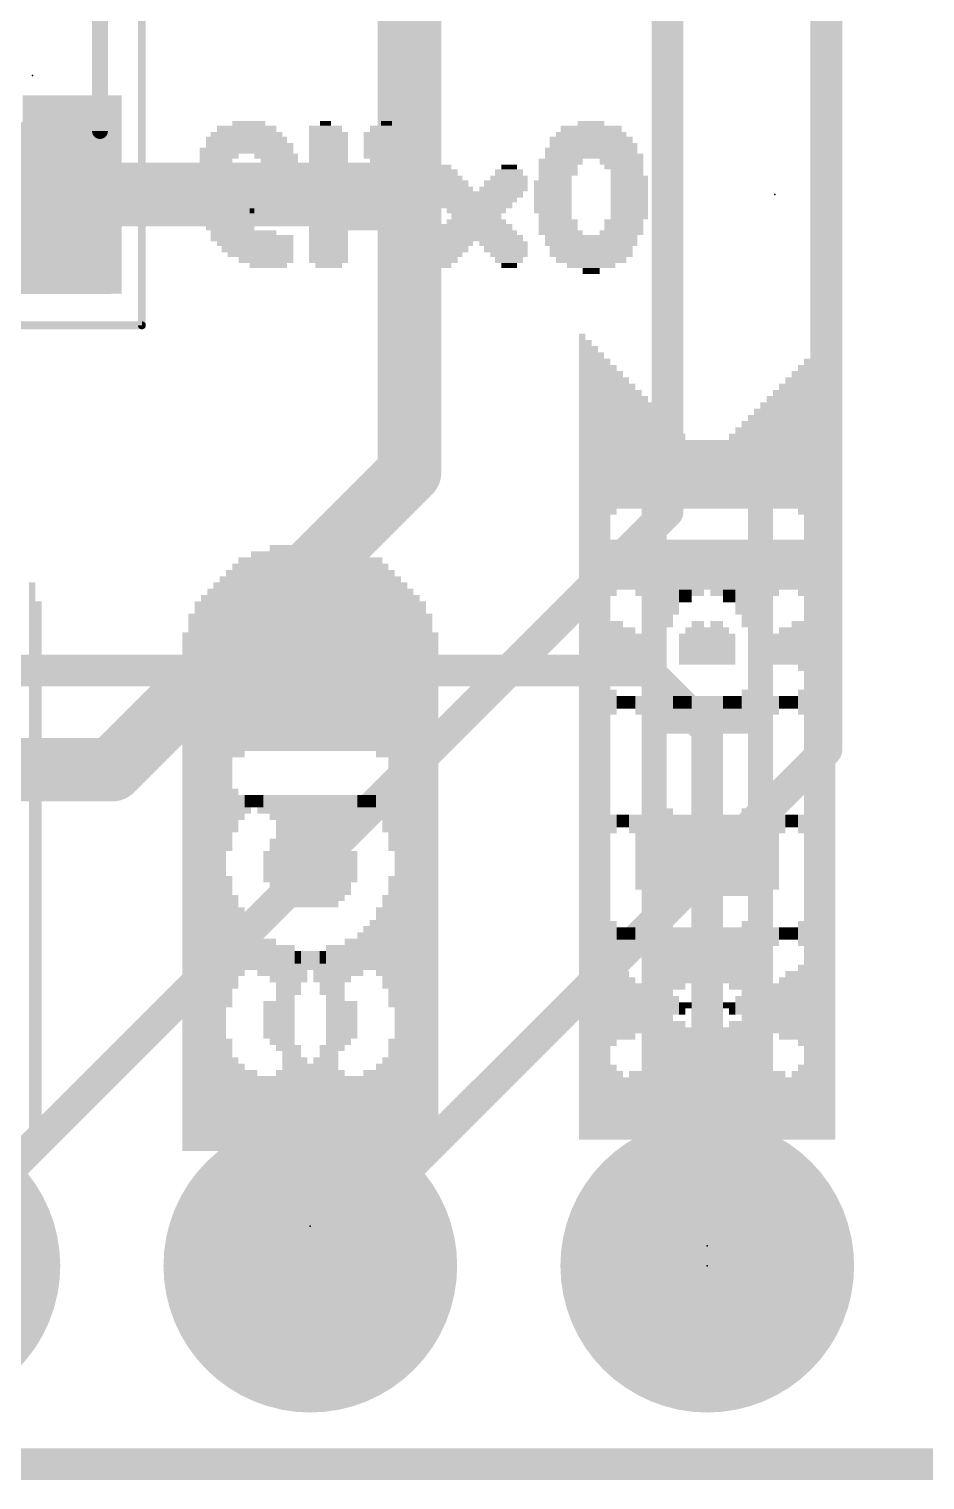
# Model space of a CAD drawing. Extents: x -29.2 to 57.4, y -24.7 to 35.4.
# Drawn here: x 13.44 to 19.17, y -0.1 to 9.19 of the extents above; entities that cross this region are included whole.
import ezdxf

# ---------------------------------------------------------------- set-up
doc = ezdxf.new("R2010")
doc.units = 0
for name, color, linetype in [('1', 12, 'CONTINUOUS'), ('16', 132, 'CONTINUOUS'), ('17', 110, 'CONTINUOUS'), ('20', 31, 'CONTINUOUS'), ('21', 41, 'CONTINUOUS'), ('22', 40, 'CONTINUOUS'), ('23', 53, 'CONTINUOUS'), ('24', 53, 'CONTINUOUS'), ('39', 12, 'CONTINUOUS'), ('51', 53, 'CONTINUOUS')]:
    doc.layers.add(name, color=color, linetype=linetype)

# ---------------------------------------------------------------- blocks, each defined once
blk = doc.blocks.new('RECT')
blk.add_solid([(-0.5, -0.5), (0.5, -0.5), (-0.5, 0.5), (0.5, 0.5)])
blk = doc.blocks.new('ROUNDP')
at = {"const_width": 0.5}
blk.add_lwpolyline([(0, -0.25, 1), (0, 0.25, 1), (0, -0.25)], format="xyb", dxfattribs=at)

msp = doc.modelspace()

# ---------------------------------------------------------------- linework, layer by layer
at = {"layer": '1', "const_width": 0.2032}
for points in [[(11.049, 5.08), (17.399, 5.08)], [(17.399, 5.08), (17.78, 4.699)], [(17.78, 4.699), (17.78, 1.27)], [(0, 0), (25.4, 0)]]:
    msp.add_lwpolyline(points, dxfattribs=at)
at = {"layer": '1', "const_width": 0.1016}
for points in [[(17.4349, 5.1159, 1), (17.3631, 5.0441)], [(17.399, 5.0292, 1), (17.399, 5.1308)], [(17.8308, 4.699, 1), (17.7292, 4.699)], [(17.7441, 4.6631, 1), (17.8159, 4.7349)], [(17.7292, 1.27, 1), (17.8308, 1.27)]]:
    msp.add_lwpolyline(points, format="xyb", dxfattribs=at)
at = {"layer": '16'}
for points, const_width in [([(18.542, 4.572), (18.542, 14.224)], 0.2032), ([(17.526, 11.303), (17.526, 6.096)], 0.2032), ([(15.875, 10.287), (15.875, 8.128)], 0.4064), ([(13.716, 8.128), (15.875, 8.128)], 0.4064), ([(15.875, 8.128), (15.875, 6.35)], 0.4064), ([(15.875, 6.35), (13.97, 4.445)], 0.4064), ([(17.526, 6.096), (12.7, 1.27)], 0.2032), ([(13.97, 4.445), (11.938, 4.445)], 0.4064), ([(15.24, 1.27), (18.542, 4.572)], 0.2032), ([(0, 0), (25.4, 0)], 0.2032)]:
    msp.add_lwpolyline(points, dxfattribs=dict(at, const_width=const_width))
for points, const_width in [([(13.716, 8.2296, 1), (13.716, 8.0264)], 0.2032), ([(15.9766, 8.128, 1), (15.7734, 8.128)], 0.2032), ([(15.875, 8.0264, 1), (15.875, 8.2296)], 0.2032), ([(15.7734, 8.128, 1), (15.9766, 8.128)], 0.2032), ([(15.9468, 6.2782, 1), (15.8032, 6.4218)], 0.2032), ([(15.7734, 6.35, 1), (15.9766, 6.35)], 0.2032), ([(17.4752, 6.096, 1), (17.5768, 6.096)], 0.1016), ([(17.5619, 6.0601, 1), (17.4901, 6.1319)], 0.1016), ([(13.97, 4.3434, 1), (13.97, 4.5466)], 0.2032), ([(18.5779, 4.5361, 1), (18.5061, 4.6079)], 0.1016), ([(13.8982, 4.5168, 1), (14.0418, 4.3732)], 0.2032), ([(18.4912, 4.572, 1), (18.5928, 4.572)], 0.1016), ([(15.2041, 1.3059, 1), (15.2759, 1.2341)], 0.1016)]:
    msp.add_lwpolyline(points, format="xyb", dxfattribs=dict(at, const_width=const_width))
at = {"layer": '20', "const_width": 0.2032}
msp.add_lwpolyline([(0, 0), (25.4, 0)], dxfattribs=at)
at = {"layer": '23'}
for p in [(13.462, 8.89), (15.24, 1.524), (17.78, 1.397), (17.78, 1.27)]:
    msp.add_point(p, dxfattribs=at)
at = {"layer": '24'}
for p in [(18.2118, 8.128), (15.24, 1.524), (17.78, 1.397)]:
    msp.add_point(p, dxfattribs=at)
at = {"layer": '39', "const_width": 0.0508}
for points in [[(14.162, 10.49), (14.162, 7.29)], [(14.162, 7.29), (12.762, 7.29)]]:
    msp.add_lwpolyline(points, dxfattribs=at)
at = {"layer": '39', "const_width": 0.0254}
for points in [[(14.1493, 7.29, 1), (14.1747, 7.29)], [(14.162, 7.2773, 1), (14.162, 7.3027)]]:
    msp.add_lwpolyline(points, format="xyb", dxfattribs=at)
at = {"layer": '51', "const_width": 0.1016}
msp.add_lwpolyline([(13.894, 9.246), (13.894, 8.534)], dxfattribs=at)
at = {"layer": '51', "const_width": 0.0508}
msp.add_lwpolyline([(13.8686, 8.534, 1), (13.9194, 8.534)], format="xyb", dxfattribs=at)

# ---------------------------------------------------------------- block references
at = {"layer": '1', "xscale": 1.1, "rotation": 270}
msp.add_blockref('RECT', (13.462, 8.04), dxfattribs=at)
at = {"layer": '16', "xscale": 0.635, "yscale": 1.27, "rotation": 180}
msp.add_blockref('RECT', (13.716, 8.128), dxfattribs=at)
at = {"layer": '17', "xscale": 1.8796, "yscale": 1.8796, "rotation": 90}
for p in [(12.7, 1.27), (12.7, 1.27), (15.24, 1.27), (15.24, 1.27), (17.78, 1.27), (17.78, 1.27)]:
    msp.add_blockref('ROUNDP', p, dxfattribs=at)
at = {"layer": '21', "yscale": 0.04, "rotation": 90}
for p, xscale in [((16.98, 4.657), 5.16), ((17.02, 4.637), 5.12), ((17.06, 4.617), 5.08), ((18.5, 4.617), 5.08), ((18.54, 4.637), 5.12), ((18.58, 4.657), 5.16), ((17.1, 4.597), 5.04), ((17.14, 6.717), 0.72), ((18.42, 4.577), 5), ((18.46, 4.597), 5.04), ((17.18, 6.737), 0.6), ((17.22, 6.717), 0.56), ((18.34, 6.557), 0.88), ((18.38, 6.557), 0.96), ((17.26, 6.697), 0.52), ((17.3, 6.677), 0.48), ((17.34, 6.617), 0.52), ((18.22, 6.497), 0.76), ((18.26, 6.517), 0.8), ((18.3, 6.537), 0.84), ((17.38, 4.457), 4.76), ((17.42, 4.437), 4.72), ((18.14, 6.457), 0.68), ((18.18, 6.477), 0.72), ((17.46, 4.417), 4.68), ((17.5, 4.397), 4.64), ((18.06, 6.417), 0.6), ((18.1, 6.437), 0.64), ((17.54, 6.537), 0.28), ((17.58, 6.537), 0.2), ((17.62, 6.517), 0.16), ((17.94, 6.357), 0.48), ((17.98, 6.377), 0.52), ((18.02, 6.397), 0.56), ((17.66, 6.497), 0.12), ((17.7, 6.337), 0.44), ((17.74, 6.337), 0.44), ((17.78, 6.337), 0.44), ((17.82, 6.337), 0.44), ((17.86, 6.337), 0.44), ((17.9, 6.337), 0.44), ((15, 5.224), 1.32), ((15.04, 5.224), 1.32), ((15.08, 5.224), 1.32), ((15.12, 5.224), 1.32), ((15.16, 5.224), 1.32), ((15.2, 5.224), 1.32), ((15.24, 5.224), 1.32), ((15.28, 5.224), 1.32), ((15.32, 5.224), 1.32), ((15.36, 5.224), 1.32), ((15.4, 5.224), 1.32), ((15.44, 5.224), 1.32), ((15.48, 5.224), 1.32), ((17.7, 5.717), 0.32), ((17.74, 5.737), 0.36), ((17.78, 5.757), 0.32), ((17.82, 5.757), 0.32), ((17.86, 5.757), 0.32), ((17.9, 5.757), 0.32), ((17.94, 5.737), 0.36), ((17.98, 5.737), 0.36), ((18.02, 5.717), 0.4), ((18.06, 5.717), 0.4), ((18.1, 5.717), 0.4), ((18.14, 5.717), 0.4), ((18.18, 5.737), 0.36), ((18.22, 5.737), 0.36), ((18.26, 5.757), 0.32), ((18.3, 5.757), 0.32), ((18.34, 5.757), 0.32), ((18.38, 5.737), 0.36), ((14.76, 5.144), 1.24), ((14.8, 5.164), 1.28), ((14.84, 5.184), 1.24), ((14.88, 5.204), 1.28), ((14.92, 5.204), 1.28), ((14.96, 5.204), 1.28), ((15.52, 5.204), 1.28), ((15.56, 5.204), 1.28), ((15.6, 5.444), 0.8), ((15.64, 5.424), 0.76), ((15.68, 5.424), 0.76), ((15.72, 5.404), 0.72), ((14.68, 3.844), 3.68), ((14.72, 4.824), 1.8), ((15.76, 5.364), 0.72), ((15.8, 3.844), 3.68), ((13.46, 3.824), 3.64), ((14.6, 3.804), 3.6), ((14.64, 3.824), 3.64), ((15.84, 3.824), 3.64), ((15.88, 3.804), 3.6), ((17.54, 5.477), 0.24), ((17.58, 5.517), 0.16), ((17.62, 5.557), 0.08), ((17.66, 5.557), 0.08), ((13.5, 3.764), 3.52), ((14.52, 3.764), 3.52), ((14.56, 3.784), 3.56), ((15.92, 3.784), 3.56), ((15.96, 3.764), 3.52), ((14.48, 3.724), 3.44), ((16, 3.724), 3.44), ((17.82, 5.257), 0.28), ((17.86, 5.257), 0.28), ((18.34, 5.257), 0.28), ((18.38, 5.237), 0.32), ((14.44, 3.664), 3.32), ((16.04, 3.664), 3.32), ((17.74, 5.217), 0.2), ((17.78, 5.237), 0.24), ((17.9, 5.237), 0.24), ((17.94, 5.217), 0.2), ((18.18, 5.217), 0.2), ((18.22, 5.217), 0.2), ((18.26, 5.237), 0.24), ((18.3, 5.237), 0.24), ((17.54, 4.877), 0.16), ((18.38, 4.877), 0.16), ((17.58, 4.877), 0.08), ((17.62, 4.877), 0.08), ((17.66, 4.877), 0.08), ((17.7, 4.857), 0.12), ((17.74, 4.637), 0.56), ((17.78, 4.637), 0.56), ((17.82, 4.637), 0.56), ((17.86, 4.777), 0.28), ((17.9, 4.797), 0.24), ((17.94, 4.797), 0.24), ((17.98, 4.797), 0.24), ((18.02, 4.797), 0.24), ((18.06, 4.777), 0.28), ((18.1, 4.637), 0.56), ((18.14, 4.637), 0.56), ((18.18, 4.637), 0.56), ((18.22, 4.857), 0.12), ((18.26, 4.877), 0.08), ((18.3, 4.877), 0.08), ((18.34, 4.877), 0.08), ((14.76, 4.184), 0.28), ((14.8, 4.204), 0.16), ((14.84, 4.224), 0.12), ((14.88, 4.244), 0.08), ((14.92, 4.244), 0.08), ((14.96, 4.224), 0.12), ((15, 4.204), 0.16), ((15.04, 4.184), 0.2), ((15.08, 3.944), 0.68), ((15.12, 3.924), 0.72), ((15.16, 3.924), 0.72), ((15.2, 3.924), 0.72), ((15.24, 3.924), 0.72), ((15.28, 3.924), 0.72), ((15.32, 3.924), 0.72), ((15.36, 3.924), 0.72), ((15.4, 3.924), 0.72), ((15.44, 3.944), 0.68), ((15.48, 4.204), 0.16), ((15.52, 4.224), 0.12), ((15.56, 4.224), 0.12), ((15.6, 4.244), 0.08), ((15.64, 4.244), 0.08), ((15.68, 4.224), 0.12), ((15.72, 4.204), 0.24), ((15.76, 4.164), 0.32), ((17.54, 3.917), 0.56), ((17.58, 3.897), 0.52), ((17.62, 3.897), 0.52), ((17.66, 3.897), 0.52), ((17.7, 3.897), 0.52), ((17.74, 3.897), 0.52), ((17.78, 3.897), 0.52), ((17.82, 3.897), 0.52), ((17.86, 3.897), 0.52), ((17.9, 3.897), 0.52), ((17.94, 3.897), 0.52), ((17.98, 3.897), 0.52), ((18.02, 3.897), 0.52), ((18.06, 3.897), 0.52), ((18.1, 3.897), 0.52), ((18.14, 3.897), 0.52), ((18.18, 3.897), 0.52), ((18.22, 3.917), 0.48), ((18.26, 4.097), 0.12), ((18.3, 4.117), 0.08), ((18.34, 4.117), 0.08), ((18.38, 4.097), 0.12), ((15.04, 3.844), 0.4), ((15.48, 3.824), 0.36), ((15, 3.824), 0.28), ((15.52, 3.824), 0.2), ((14.72, 3.344), 0.84), ((14.76, 3.344), 0.6), ((15.76, 3.324), 0.64), ((14.8, 3.344), 0.44), ((15.72, 3.324), 0.48), ((14.84, 3.324), 0.32), ((14.88, 3.304), 0.28), ((15.64, 3.304), 0.28), ((15.68, 3.324), 0.4), ((17.54, 3.237), 0.48), ((17.58, 3.237), 0.4), ((17.62, 3.237), 0.4), ((17.66, 3.257), 0.36), ((17.7, 3.257), 0.36), ((17.74, 3.277), 0.32), ((17.78, 3.277), 0.32), ((17.82, 3.297), 0.28), ((17.86, 3.297), 0.28), ((17.9, 3.297), 0.28), ((17.94, 3.317), 0.24), ((17.98, 3.317), 0.24), ((18.02, 3.337), 0.2), ((18.06, 3.337), 0.2), ((18.1, 3.357), 0.16), ((18.14, 3.357), 0.16), ((18.18, 3.377), 0.12), ((18.22, 3.377), 0.12), ((18.26, 3.397), 0.08), ((18.3, 3.397), 0.08), ((18.34, 3.397), 0.08), ((18.38, 3.397), 0.16), ((14.92, 3.264), 0.28), ((14.96, 3.244), 0.24), ((15, 3.224), 0.28), ((15.48, 3.284), 0.16), ((15.52, 3.284), 0.16), ((15.56, 3.304), 0.2), ((15.6, 3.304), 0.2), ((15.04, 3.024), 0.6), ((15.08, 3.044), 0.56), ((15.12, 3.084), 0.48), ((15.16, 3.144), 0.28), ((15.2, 3.184), 0.2), ((15.24, 3.224), 0.12), ((15.28, 3.224), 0.12), ((15.32, 3.244), 0.08), ((15.36, 3.264), 0.12), ((15.4, 3.264), 0.12), ((15.44, 3.264), 0.12), ((18.38, 2.937), 0.52), ((18.22, 2.917), 0.32), ((18.26, 2.917), 0.4), ((18.3, 2.937), 0.44), ((18.34, 2.937), 0.44), ((17.98, 2.937), 0.12), ((18.02, 2.937), 0.12), ((14.96, 2.844), 0.16), ((15, 2.844), 0.24), ((15.4, 2.464), 0.92), ((15.44, 2.804), 0.32), ((15.48, 2.824), 0.28), ((15.52, 2.844), 0.24), ((17.9, 2.937), 0.04), ((17.94, 2.917), 0.08), ((15.36, 2.424), 0.84), ((17.54, 2.477), 0.8), ((17.58, 2.457), 0.76), ((17.62, 2.457), 0.76), ((17.66, 2.437), 0.72), ((17.7, 2.437), 0.72), ((14.72, 2.364), 0.72), ((17.74, 2.417), 0.68), ((17.78, 2.417), 0.68), ((17.82, 2.397), 0.64), ((17.86, 2.397), 0.64), ((14.76, 2.304), 0.6), ((15.28, 2.304), 0.6), ((15.32, 2.344), 0.68), ((15.72, 2.304), 0.6), ((15.76, 2.324), 0.64), ((17.9, 2.377), 0.6), ((17.94, 2.377), 0.6), ((17.98, 2.357), 0.56), ((18.02, 2.357), 0.56), ((14.8, 2.284), 0.56), ((14.84, 2.264), 0.52), ((14.88, 2.264), 0.52), ((15.2, 2.264), 0.52), ((15.24, 2.284), 0.56), ((15.44, 2.264), 0.52), ((15.68, 2.264), 0.52), ((17.14, 2.297), 0.44), ((17.34, 2.297), 0.44), ((18.06, 2.337), 0.52), ((18.1, 2.337), 0.52), ((18.14, 2.317), 0.48), ((18.18, 2.317), 0.48), ((18.22, 2.297), 0.44), ((18.26, 2.297), 0.44), ((18.34, 2.297), 0.44), ((18.38, 2.317), 0.48), ((14.92, 2.244), 0.48), ((14.96, 2.244), 0.48), ((15, 2.244), 0.48), ((15.04, 2.244), 0.48), ((15.08, 2.244), 0.48), ((15.12, 2.244), 0.48), ((15.16, 2.244), 0.48), ((15.48, 2.244), 0.48), ((15.52, 2.244), 0.48), ((15.56, 2.224), 0.44), ((15.6, 2.244), 0.48), ((15.64, 2.244), 0.48), ((17.18, 2.277), 0.4), ((17.22, 2.277), 0.4), ((17.26, 2.277), 0.4), ((17.3, 2.277), 0.4), ((18.3, 2.277), 0.4)]:
    msp.add_blockref('RECT', p, dxfattribs=dict(at, xscale=xscale))
at = {"layer": '22'}
for p, xscale, yscale, rotation in [((14.8318, 8.548), 0.38, 0.04, 180), ((14.8468, 8.583), 0.21, 0.03, 180), ((15.3368, 8.548), 0.21, 0.04, 180), ((15.3368, 8.583), 0.07, 0.03, 180), ((15.7068, 8.548), 0.17, 0.04, 180), ((15.7268, 8.583), 0.07, 0.03, 180), ((17.0368, 8.548), 0.39, 0.04, 180), ((17.0368, 8.583), 0.17, 0.03, 180), ((14.8318, 8.478), 0.52, 0.04, 180), ((14.8518, 8.443), 0.56, 0.03, 180), ((14.8318, 8.513), 0.46, 0.03, 180), ((15.3568, 8.513), 0.25, 0.03, 180), ((15.3568, 8.478), 0.25, 0.04, 180), ((15.3568, 8.443), 0.25, 0.03, 180), ((15.6868, 8.513), 0.21, 0.03, 180), ((15.7068, 8.478), 0.25, 0.04, 180), ((15.7068, 8.443), 0.25, 0.03, 180), ((17.0368, 8.478), 0.53, 0.04, 180), ((17.0518, 8.443), 0.56, 0.03, 180), ((17.0368, 8.513), 0.45, 0.03, 180), ((14.8318, 8.408), 0.6, 0.04, 180), ((14.6568, 8.373), 0.25, 0.03, 180), ((15.0218, 8.373), 0.28, 0.03, 180), ((15.3568, 8.408), 0.25, 0.04, 180), ((15.3568, 8.373), 0.25, 0.03, 180), ((15.7068, 8.408), 0.25, 0.04, 180), ((15.7068, 8.373), 0.25, 0.03, 180), ((17.0368, 8.408), 0.59, 0.04, 180), ((17.0568, 8.373), 0.63, 0.03, 180), ((14.6218, 8.303), 0.24, 0.03, 180), ((14.6218, 8.268), 0.24, 0.04, 180), ((14.6368, 8.338), 0.21, 0.04, 180), ((15.0418, 8.338), 0.24, 0.04, 180), ((15.0418, 8.303), 0.24, 0.03, 180), ((15.0418, 8.268), 0.24, 0.04, 180), ((15.3568, 8.338), 0.25, 0.04, 180), ((15.3568, 8.303), 0.25, 0.03, 180), ((15.3568, 8.268), 0.25, 0.04, 180), ((15.7418, 8.338), 0.24, 0.04, 180), ((15.7418, 8.303), 0.24, 0.03, 180), ((15.7418, 8.268), 0.24, 0.04, 180), ((16.0768, 8.268), 0.21, 0.04, 180), ((16.0718, 8.303), 0.14, 0.03, 180), ((16.5118, 8.268), 0.18, 0.04, 180), ((16.5118, 8.303), 0.1, 0.03, 180), ((16.8418, 8.338), 0.28, 0.04, 180), ((16.8268, 8.303), 0.25, 0.03, 180), ((16.8268, 8.268), 0.25, 0.04, 180), ((17.2318, 8.338), 0.28, 0.04, 180), ((17.2468, 8.303), 0.25, 0.03, 180), ((17.2668, 8.268), 0.21, 0.04, 180), ((14.6568, 8.233), 0.31, 0.03, 180), ((14.8168, 8.198), 0.63, 0.04, 180), ((14.8168, 8.163), 0.63, 0.03, 180), ((15.0218, 8.233), 0.28, 0.03, 180), ((15.3568, 8.233), 0.25, 0.03, 180), ((15.3568, 8.198), 0.25, 0.04, 180), ((15.3568, 8.163), 0.25, 0.03, 180), ((15.7418, 8.233), 0.24, 0.03, 180), ((15.7768, 8.198), 0.25, 0.04, 180), ((15.7768, 8.163), 0.25, 0.03, 180), ((16.0918, 8.233), 0.24, 0.03, 180), ((16.1118, 8.198), 0.28, 0.04, 180), ((16.1268, 8.163), 0.31, 0.03, 180), ((16.4768, 8.163), 0.31, 0.03, 180), ((16.4918, 8.198), 0.28, 0.04, 180), ((16.5118, 8.233), 0.24, 0.03, 180), ((16.7918, 8.198), 0.24, 0.04, 180), ((16.7918, 8.163), 0.24, 0.03, 180), ((16.8068, 8.233), 0.21, 0.03, 180), ((17.2818, 8.233), 0.24, 0.03, 180), ((17.2818, 8.198), 0.24, 0.04, 180), ((17.2818, 8.163), 0.24, 0.03, 180), ((14.7968, 8.128), 0.59, 0.04, 180), ((14.7968, 8.093), 0.53, 0.03, 180), ((15.5668, 8.128), 0.67, 0.04, 180), ((15.5668, 8.093), 0.67, 0.03, 180), ((16.3018, 8.128), 0.6, 0.04, 180), ((16.3018, 8.093), 0.52, 0.03, 180), ((16.7918, 8.128), 0.24, 0.04, 180), ((16.7918, 8.093), 0.24, 0.03, 180), ((17.2818, 8.128), 0.24, 0.04, 180), ((17.2818, 8.093), 0.24, 0.03, 180), ((14.7618, 8.058), 0.46, 0.04, 180), ((14.6568, 8.023), 0.25, 0.03, 180), ((14.6718, 7.988), 0.28, 0.04, 180), ((14.8668, 8.023), 0.03, 0.03, 180), ((15.5818, 8.058), 0.7, 0.04, 180), ((15.5818, 8.023), 0.7, 0.03, 180), ((15.5818, 7.988), 0.7, 0.04, 180), ((16.3018, 8.058), 0.46, 0.04, 180), ((16.3018, 8.023), 0.38, 0.03, 180), ((16.3018, 7.988), 0.32, 0.04, 180), ((16.7918, 8.058), 0.24, 0.04, 180), ((16.7918, 8.023), 0.24, 0.03, 180), ((16.8068, 7.988), 0.21, 0.04, 180), ((17.2818, 8.058), 0.24, 0.04, 180), ((17.2818, 8.023), 0.24, 0.03, 180), ((17.2818, 7.988), 0.24, 0.04, 180), ((14.6918, 7.953), 0.24, 0.03, 180), ((14.7268, 7.918), 0.31, 0.04, 180), ((14.8118, 7.883), 0.42, 0.03, 180), ((15.5668, 7.953), 0.67, 0.03, 180), ((15.5318, 7.918), 0.6, 0.04, 180), ((15.3568, 7.883), 0.25, 0.03, 180), ((16.3018, 7.883), 0.52, 0.03, 180), ((16.3018, 7.918), 0.46, 0.04, 180), ((16.3018, 7.953), 0.38, 0.03, 180), ((16.8268, 7.953), 0.25, 0.03, 180), ((16.8268, 7.918), 0.25, 0.04, 180), ((16.8418, 7.883), 0.28, 0.03, 180), ((17.2318, 7.883), 0.28, 0.03, 180), ((17.2468, 7.953), 0.25, 0.03, 180), ((17.2468, 7.918), 0.25, 0.04, 180), ((14.8668, 7.848), 0.53, 0.04, 180), ((14.8868, 7.813), 0.49, 0.03, 180), ((15.3568, 7.848), 0.25, 0.04, 180), ((15.3568, 7.813), 0.25, 0.03, 180), ((16.1268, 7.813), 0.31, 0.03, 180), ((16.3018, 7.848), 0.6, 0.04, 180), ((16.4768, 7.813), 0.31, 0.03, 180), ((17.0368, 7.848), 0.59, 0.04, 180), ((17.0368, 7.813), 0.59, 0.03, 180), ((14.9018, 7.778), 0.46, 0.04, 180), ((14.9218, 7.743), 0.42, 0.03, 180), ((14.9568, 7.708), 0.35, 0.04, 180), ((15.3568, 7.778), 0.25, 0.04, 180), ((15.3568, 7.743), 0.25, 0.03, 180), ((15.3568, 7.708), 0.25, 0.04, 180), ((16.1118, 7.778), 0.28, 0.04, 180), ((16.0918, 7.743), 0.24, 0.03, 180), ((16.0768, 7.708), 0.21, 0.04, 180), ((16.4918, 7.778), 0.28, 0.04, 180), ((16.5118, 7.743), 0.24, 0.03, 180), ((16.5118, 7.708), 0.18, 0.04, 180), ((17.0368, 7.778), 0.53, 0.04, 180), ((17.0368, 7.743), 0.53, 0.03, 180), ((17.0368, 7.708), 0.45, 0.04, 180), ((14.9718, 7.673), 0.24, 0.03, 180), ((15.3568, 7.673), 0.17, 0.03, 180), ((16.0718, 7.673), 0.14, 0.03, 180), ((16.5118, 7.673), 0.1, 0.03, 180), ((17.0368, 7.673), 0.31, 0.03, 180), ((17.0368, 7.638), 0.11, 0.04, 180), ((16.98, 4.657), 5.16, 0.04, 90), ((17.02, 4.637), 5.12, 0.04, 90), ((17.06, 4.617), 5.08, 0.04, 90), ((18.5, 4.617), 5.08, 0.04, 90), ((18.54, 4.637), 5.12, 0.04, 90), ((18.58, 4.657), 5.16, 0.04, 90), ((17.1, 4.597), 5.04, 0.04, 90), ((17.14, 4.577), 5, 0.04, 90), ((18.42, 6.717), 0.72, 0.04, 90), ((18.46, 4.597), 5.04, 0.04, 90), ((17.18, 6.557), 0.96, 0.04, 90), ((17.22, 6.557), 0.88, 0.04, 90), ((18.34, 6.717), 0.56, 0.04, 90), ((18.38, 6.737), 0.6, 0.04, 90), ((17.26, 6.537), 0.84, 0.04, 90), ((17.3, 6.517), 0.8, 0.04, 90), ((17.34, 6.497), 0.76, 0.04, 90), ((18.22, 6.617), 0.52, 0.04, 90), ((18.26, 6.677), 0.48, 0.04, 90), ((18.3, 6.697), 0.52, 0.04, 90), ((17.38, 6.477), 0.72, 0.04, 90), ((17.42, 6.457), 0.68, 0.04, 90), ((18.14, 4.437), 4.72, 0.04, 90), ((18.18, 4.457), 4.76, 0.04, 90), ((17.46, 6.437), 0.64, 0.04, 90), ((17.5, 6.417), 0.6, 0.04, 90), ((18.06, 4.397), 4.64, 0.04, 90), ((18.1, 4.417), 4.68, 0.04, 90), ((17.54, 6.397), 0.56, 0.04, 90), ((17.58, 6.377), 0.52, 0.04, 90), ((17.62, 6.357), 0.48, 0.04, 90), ((17.94, 6.517), 0.16, 0.04, 90), ((17.98, 6.537), 0.2, 0.04, 90), ((18.02, 6.537), 0.28, 0.04, 90), ((17.66, 6.337), 0.44, 0.04, 90), ((17.7, 6.337), 0.44, 0.04, 90), ((17.74, 6.337), 0.44, 0.04, 90), ((17.78, 6.337), 0.44, 0.04, 90), ((17.82, 6.337), 0.44, 0.04, 90), ((17.86, 6.337), 0.44, 0.04, 90), ((17.9, 6.497), 0.12, 0.04, 90), ((15, 5.224), 1.32, 0.04, 90), ((15.04, 5.224), 1.32, 0.04, 90), ((15.08, 5.224), 1.32, 0.04, 90), ((15.12, 5.224), 1.32, 0.04, 90), ((15.16, 5.224), 1.32, 0.04, 90), ((15.2, 5.224), 1.32, 0.04, 90), ((15.24, 5.224), 1.32, 0.04, 90), ((15.28, 5.224), 1.32, 0.04, 90), ((15.32, 5.224), 1.32, 0.04, 90), ((15.36, 5.224), 1.32, 0.04, 90), ((15.4, 5.224), 1.32, 0.04, 90), ((15.44, 5.224), 1.32, 0.04, 90), ((15.48, 5.224), 1.32, 0.04, 90), ((17.18, 5.737), 0.36, 0.04, 90), ((17.22, 5.757), 0.32, 0.04, 90), ((17.26, 5.757), 0.32, 0.04, 90), ((17.3, 5.757), 0.32, 0.04, 90), ((17.34, 5.737), 0.36, 0.04, 90), ((17.38, 5.737), 0.36, 0.04, 90), ((17.42, 5.717), 0.4, 0.04, 90), ((17.46, 5.717), 0.4, 0.04, 90), ((17.5, 5.717), 0.4, 0.04, 90), ((17.54, 5.717), 0.4, 0.04, 90), ((17.58, 5.737), 0.36, 0.04, 90), ((17.62, 5.737), 0.36, 0.04, 90), ((17.66, 5.757), 0.32, 0.04, 90), ((17.7, 5.757), 0.32, 0.04, 90), ((17.74, 5.757), 0.32, 0.04, 90), ((17.78, 5.757), 0.32, 0.04, 90), ((17.82, 5.737), 0.36, 0.04, 90), ((17.86, 5.717), 0.32, 0.04, 90), ((14.76, 5.404), 0.72, 0.04, 90), ((14.8, 5.424), 0.76, 0.04, 90), ((14.84, 5.424), 0.76, 0.04, 90), ((14.88, 5.444), 0.8, 0.04, 90), ((14.92, 5.204), 1.28, 0.04, 90), ((14.96, 5.204), 1.28, 0.04, 90), ((15.52, 5.204), 1.28, 0.04, 90), ((15.56, 5.204), 1.28, 0.04, 90), ((15.6, 5.204), 1.28, 0.04, 90), ((15.64, 5.184), 1.24, 0.04, 90), ((15.68, 5.164), 1.28, 0.04, 90), ((15.72, 5.144), 1.24, 0.04, 90), ((14.68, 3.844), 3.68, 0.04, 90), ((14.72, 5.364), 0.72, 0.04, 90), ((15.76, 4.824), 1.8, 0.04, 90), ((15.8, 3.844), 3.68, 0.04, 90), ((13.46, 3.824), 3.64, 0.04, 90), ((14.6, 3.804), 3.6, 0.04, 90), ((14.64, 3.824), 3.64, 0.04, 90), ((15.84, 3.824), 3.64, 0.04, 90), ((15.88, 3.804), 3.6, 0.04, 90), ((17.9, 5.557), 0.08, 0.04, 90), ((17.94, 5.557), 0.08, 0.04, 90), ((17.98, 5.517), 0.16, 0.04, 90), ((18.02, 5.477), 0.24, 0.04, 90), ((13.5, 3.764), 3.52, 0.04, 90), ((14.52, 3.764), 3.52, 0.04, 90), ((14.56, 3.784), 3.56, 0.04, 90), ((15.92, 3.784), 3.56, 0.04, 90), ((15.96, 3.764), 3.52, 0.04, 90), ((14.48, 3.724), 3.44, 0.04, 90), ((16, 3.724), 3.44, 0.04, 90), ((17.18, 5.237), 0.32, 0.04, 90), ((17.22, 5.257), 0.28, 0.04, 90), ((17.7, 5.257), 0.28, 0.04, 90), ((17.74, 5.257), 0.28, 0.04, 90), ((14.44, 3.664), 3.32, 0.04, 90), ((16.04, 3.664), 3.32, 0.04, 90), ((17.26, 5.237), 0.24, 0.04, 90), ((17.3, 5.237), 0.24, 0.04, 90), ((17.34, 5.217), 0.2, 0.04, 90), ((17.38, 5.217), 0.2, 0.04, 90), ((17.62, 5.217), 0.2, 0.04, 90), ((17.66, 5.237), 0.24, 0.04, 90), ((17.78, 5.237), 0.24, 0.04, 90), ((17.82, 5.217), 0.2, 0.04, 90), ((17.18, 4.877), 0.16, 0.04, 90), ((18.02, 4.877), 0.16, 0.04, 90), ((17.22, 4.877), 0.08, 0.04, 90), ((17.26, 4.877), 0.08, 0.04, 90), ((17.3, 4.877), 0.08, 0.04, 90), ((17.34, 4.857), 0.12, 0.04, 90), ((17.38, 4.637), 0.56, 0.04, 90), ((17.42, 4.637), 0.56, 0.04, 90), ((17.46, 4.637), 0.56, 0.04, 90), ((17.5, 4.777), 0.28, 0.04, 90), ((17.54, 4.797), 0.24, 0.04, 90), ((17.58, 4.797), 0.24, 0.04, 90), ((17.62, 4.797), 0.24, 0.04, 90), ((17.66, 4.797), 0.24, 0.04, 90), ((17.7, 4.777), 0.28, 0.04, 90), ((17.74, 4.637), 0.56, 0.04, 90), ((17.78, 4.637), 0.56, 0.04, 90), ((17.82, 4.637), 0.56, 0.04, 90), ((17.86, 4.857), 0.12, 0.04, 90), ((17.9, 4.877), 0.08, 0.04, 90), ((17.94, 4.877), 0.08, 0.04, 90), ((17.98, 4.877), 0.08, 0.04, 90), ((14.72, 4.164), 0.32, 0.04, 90), ((14.76, 4.204), 0.24, 0.04, 90), ((14.8, 4.224), 0.12, 0.04, 90), ((14.84, 4.244), 0.08, 0.04, 90), ((14.88, 4.244), 0.08, 0.04, 90), ((14.92, 4.224), 0.12, 0.04, 90), ((14.96, 4.224), 0.12, 0.04, 90), ((15, 4.204), 0.16, 0.04, 90), ((15.04, 3.944), 0.68, 0.04, 90), ((15.08, 3.924), 0.72, 0.04, 90), ((15.12, 3.924), 0.72, 0.04, 90), ((15.16, 3.924), 0.72, 0.04, 90), ((15.2, 3.924), 0.72, 0.04, 90), ((15.24, 3.924), 0.72, 0.04, 90), ((15.28, 3.924), 0.72, 0.04, 90), ((15.32, 3.924), 0.72, 0.04, 90), ((15.36, 3.924), 0.72, 0.04, 90), ((15.4, 3.944), 0.68, 0.04, 90), ((15.44, 4.184), 0.2, 0.04, 90), ((15.48, 4.204), 0.16, 0.04, 90), ((15.52, 4.224), 0.12, 0.04, 90), ((15.56, 4.244), 0.08, 0.04, 90), ((15.6, 4.244), 0.08, 0.04, 90), ((15.64, 4.224), 0.12, 0.04, 90), ((15.68, 4.204), 0.16, 0.04, 90), ((15.72, 4.184), 0.28, 0.04, 90), ((18.02, 3.917), 0.56, 0.04, 90), ((17.18, 4.097), 0.12, 0.04, 90), ((17.22, 4.117), 0.08, 0.04, 90), ((17.26, 4.117), 0.08, 0.04, 90), ((17.3, 4.097), 0.12, 0.04, 90), ((17.34, 3.917), 0.48, 0.04, 90), ((17.38, 3.897), 0.52, 0.04, 90), ((17.42, 3.897), 0.52, 0.04, 90), ((17.46, 3.897), 0.52, 0.04, 90), ((17.5, 3.897), 0.52, 0.04, 90), ((17.54, 3.897), 0.52, 0.04, 90), ((17.58, 3.897), 0.52, 0.04, 90), ((17.62, 3.897), 0.52, 0.04, 90), ((17.66, 3.897), 0.52, 0.04, 90), ((17.7, 3.897), 0.52, 0.04, 90), ((17.74, 3.897), 0.52, 0.04, 90), ((17.78, 3.897), 0.52, 0.04, 90), ((17.82, 3.897), 0.52, 0.04, 90), ((17.86, 3.897), 0.52, 0.04, 90), ((17.9, 3.897), 0.52, 0.04, 90), ((17.94, 3.897), 0.52, 0.04, 90), ((17.98, 3.897), 0.52, 0.04, 90), ((15, 3.824), 0.36, 0.04, 90), ((15.44, 3.844), 0.4, 0.04, 90), ((14.96, 3.824), 0.2, 0.04, 90), ((15.48, 3.824), 0.28, 0.04, 90), ((15.76, 3.344), 0.84, 0.04, 90), ((14.72, 3.324), 0.64, 0.04, 90), ((15.72, 3.344), 0.6, 0.04, 90), ((14.76, 3.324), 0.48, 0.04, 90), ((15.68, 3.344), 0.44, 0.04, 90), ((14.8, 3.324), 0.4, 0.04, 90), ((14.84, 3.304), 0.28, 0.04, 90), ((15.6, 3.304), 0.28, 0.04, 90), ((15.64, 3.324), 0.32, 0.04, 90), ((17.18, 3.397), 0.16, 0.04, 90), ((17.22, 3.397), 0.08, 0.04, 90), ((17.26, 3.397), 0.08, 0.04, 90), ((17.3, 3.397), 0.08, 0.04, 90), ((17.34, 3.377), 0.12, 0.04, 90), ((17.38, 3.377), 0.12, 0.04, 90), ((17.42, 3.357), 0.16, 0.04, 90), ((17.46, 3.357), 0.16, 0.04, 90), ((17.5, 3.337), 0.2, 0.04, 90), ((17.54, 3.337), 0.2, 0.04, 90), ((17.58, 3.317), 0.24, 0.04, 90), ((17.62, 3.317), 0.24, 0.04, 90), ((17.66, 3.297), 0.28, 0.04, 90), ((17.7, 3.297), 0.28, 0.04, 90), ((17.74, 3.297), 0.28, 0.04, 90), ((17.78, 3.277), 0.32, 0.04, 90), ((17.82, 3.277), 0.32, 0.04, 90), ((17.86, 3.257), 0.36, 0.04, 90), ((17.9, 3.257), 0.36, 0.04, 90), ((17.94, 3.237), 0.4, 0.04, 90), ((17.98, 3.237), 0.4, 0.04, 90), ((18.02, 3.237), 0.48, 0.04, 90), ((14.88, 3.304), 0.2, 0.04, 90), ((14.92, 3.304), 0.2, 0.04, 90), ((14.96, 3.284), 0.16, 0.04, 90), ((15, 3.284), 0.16, 0.04, 90), ((15.48, 3.224), 0.28, 0.04, 90), ((15.52, 3.244), 0.24, 0.04, 90), ((15.56, 3.264), 0.28, 0.04, 90), ((15.04, 3.264), 0.12, 0.04, 90), ((15.08, 3.264), 0.12, 0.04, 90), ((15.12, 3.264), 0.12, 0.04, 90), ((15.16, 3.244), 0.08, 0.04, 90), ((15.2, 3.224), 0.12, 0.04, 90), ((15.24, 3.224), 0.12, 0.04, 90), ((15.28, 3.184), 0.2, 0.04, 90), ((15.32, 3.144), 0.28, 0.04, 90), ((15.36, 3.084), 0.48, 0.04, 90), ((15.4, 3.044), 0.56, 0.04, 90), ((15.44, 3.024), 0.6, 0.04, 90), ((17.18, 2.937), 0.52, 0.04, 90), ((17.22, 2.937), 0.44, 0.04, 90), ((17.26, 2.937), 0.44, 0.04, 90), ((17.3, 2.917), 0.4, 0.04, 90), ((17.34, 2.917), 0.32, 0.04, 90), ((17.54, 2.937), 0.12, 0.04, 90), ((17.58, 2.937), 0.12, 0.04, 90), ((14.96, 2.844), 0.24, 0.04, 90), ((15, 2.824), 0.28, 0.04, 90), ((15.04, 2.804), 0.32, 0.04, 90), ((15.08, 2.464), 0.92, 0.04, 90), ((15.48, 2.844), 0.24, 0.04, 90), ((15.52, 2.844), 0.16, 0.04, 90), ((17.62, 2.917), 0.08, 0.04, 90), ((17.66, 2.937), 0.04, 0.04, 90), ((15.12, 2.424), 0.84, 0.04, 90), ((17.86, 2.437), 0.72, 0.04, 90), ((17.9, 2.437), 0.72, 0.04, 90), ((17.94, 2.457), 0.76, 0.04, 90), ((17.98, 2.457), 0.76, 0.04, 90), ((18.02, 2.477), 0.8, 0.04, 90), ((15.76, 2.364), 0.72, 0.04, 90), ((17.7, 2.397), 0.64, 0.04, 90), ((17.74, 2.397), 0.64, 0.04, 90), ((17.78, 2.417), 0.68, 0.04, 90), ((17.82, 2.417), 0.68, 0.04, 90), ((14.72, 2.324), 0.64, 0.04, 90), ((14.76, 2.304), 0.6, 0.04, 90), ((15.16, 2.344), 0.68, 0.04, 90), ((15.2, 2.304), 0.6, 0.04, 90), ((15.72, 2.304), 0.6, 0.04, 90), ((17.54, 2.357), 0.56, 0.04, 90), ((17.58, 2.357), 0.56, 0.04, 90), ((17.62, 2.377), 0.6, 0.04, 90), ((17.66, 2.377), 0.6, 0.04, 90), ((14.8, 2.264), 0.52, 0.04, 90), ((15.04, 2.264), 0.52, 0.04, 90), ((15.24, 2.284), 0.56, 0.04, 90), ((15.28, 2.264), 0.52, 0.04, 90), ((15.6, 2.264), 0.52, 0.04, 90), ((15.64, 2.264), 0.52, 0.04, 90), ((15.68, 2.284), 0.56, 0.04, 90), ((17.18, 2.317), 0.48, 0.04, 90), ((17.22, 2.297), 0.44, 0.04, 90), ((17.3, 2.297), 0.44, 0.04, 90), ((17.34, 2.297), 0.44, 0.04, 90), ((17.38, 2.317), 0.48, 0.04, 90), ((17.42, 2.317), 0.48, 0.04, 90), ((17.46, 2.337), 0.52, 0.04, 90), ((17.5, 2.337), 0.52, 0.04, 90), ((18.22, 2.297), 0.44, 0.04, 90), ((18.42, 2.297), 0.44, 0.04, 90), ((14.84, 2.244), 0.48, 0.04, 90), ((14.88, 2.244), 0.48, 0.04, 90), ((14.92, 2.224), 0.44, 0.04, 90), ((14.96, 2.244), 0.48, 0.04, 90), ((15, 2.244), 0.48, 0.04, 90), ((15.32, 2.244), 0.48, 0.04, 90), ((15.36, 2.244), 0.48, 0.04, 90), ((15.4, 2.244), 0.48, 0.04, 90), ((15.44, 2.244), 0.48, 0.04, 90), ((15.48, 2.244), 0.48, 0.04, 90), ((15.52, 2.244), 0.48, 0.04, 90), ((15.56, 2.244), 0.48, 0.04, 90), ((17.26, 2.277), 0.4, 0.04, 90), ((18.26, 2.277), 0.4, 0.04, 90), ((18.3, 2.277), 0.4, 0.04, 90), ((18.34, 2.277), 0.4, 0.04, 90), ((18.38, 2.277), 0.4, 0.04, 90)]:
    msp.add_blockref('RECT', p, dxfattribs=dict(at, xscale=xscale, yscale=yscale, rotation=rotation))
at = {"layer": '51', "xscale": 0.5001, "yscale": 0.95, "rotation": 270}
msp.add_blockref('RECT', (13.4671, 8.3098), dxfattribs=at)
at = {"layer": '51', "xscale": 0.508, "yscale": 0.508}
for p in [(15.24, 1.27), (17.78, 1.27)]:
    msp.add_blockref('RECT', p, dxfattribs=at)

doc.saveas('drawing.dxf')
